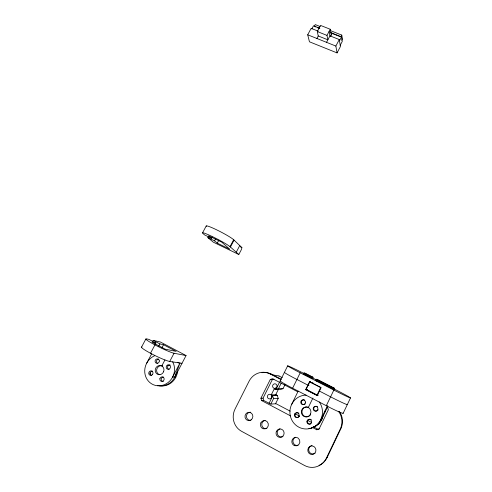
<?xml version="1.0" encoding="UTF-8"?>
<svg xmlns="http://www.w3.org/2000/svg" width="492" height="492" viewBox="0 0 492 492"><rect width="100%" height="100%" fill="white"/><g stroke="black" fill="none" stroke-linecap="round" stroke-linejoin="round"><path stroke-width="0.74" d="M206.351 226.382A15.738 1.47 27.5 0 1 217.286 230.139A15.738 1.47 27.5 0 1 233.663 239.745L241.898 247.593L241.517 249.339L238.817 254.505L213.307 242.169L207.858 237.618L208.485 236.431M343.17 413.274L350.507 397.923M281.024 379.147L271.393 374.154L270.17 373.938A16.334 15.646 -76.7 0 0 249.087 381.208L235.071 409.012A16.58 15.726 -79.2 0 0 241.517 431.269L304.523 465.481A17.085 16.248 86.2 0 0 326.448 458.052L340.267 429.061A16.82 16.175 85 0 0 338.705 411.521M318.982 465.42A16.919 16.088 86.1 0 0 327.155 457.437L340.839 428.735A16.654 16.015 84.9 0 0 339.289 411.367M271.812 396.546L272.359 395.396L277.291 395.433L278.208 398.403L275.538 403.797M280.735 380.857A16.722 0.947 27 0 0 292.605 388.213L326.301 405.716L333.853 390.07L300.2 372.807A16.66 0.541 26.9 0 1 287.758 365.833A16.66 0.541 26.9 0 1 303.576 373.305M333.883 389.971L334.677 388.336L317.365 379.461L316.362 379.258L315.827 380.353M327.549 405.562L320.759 419.633L321.909 419.282M321.528 419.399L327.832 406.324M333.348 389.338L333.883 388.237L334.677 388.336M308.293 407.542L312.943 397.997M317.008 395.144L320.698 387.548L309.769 381.927L306.073 389.479L317.008 395.144L318.127 395.156M309.573 381.663L321.147 387.616L317.242 395.648L305.661 389.652L309.573 381.663L310.667 381.841M311.196 378.662L312.002 377.02L313.053 377.259L312.525 378.336M292.605 388.213L300.2 372.807M303.25 374.584L304.056 372.948L305.206 373.237L313.053 377.259M291.67 404.356L298.164 391.134M297.611 391.724L272.543 378.692L270.28 379.473L260.92 398.225L261.627 400.586L263.743 400.519L270.828 404.086L273.601 398.489L272.359 395.396L271.283 394.83L274.265 388.821L275.348 389.387L280.151 389.658L283.023 388.668L285.2 384.277M269.044 403.323L272.599 396.171M276.117 387.917L275.348 389.387L276.092 389.129L279.776 381.718M280.219 380.845L287.666 365.845M276.092 389.129L278.62 388.379L281.203 383.17M278.189 389.719L275.631 394.879L271.283 394.83M263.743 400.519L263.042 398.194L272.248 379.732L273.921 379.16M152.569 341.54L153.19 340.372L160.386 342.014L186.056 355.55L174.715 377.266L179.967 363.016L172.612 377.087L175.773 377.352M341.78 40.252L342.401 39.065L341.786 35.104L330.452 30.615M340.218 45.295L342.248 41.426L341.534 36.888L330.193 32.392M318.232 31.181L311.141 28.364L307.703 34.797L309.45 41.795L337.069 52.902L340.421 46.506L339.277 39.551L329.947 35.842L329.111 31.39M236.252 252.224L239.745 245.545M141.96 346.989A16.218 1.648 26 0 0 151.641 353.846A16.218 1.648 26 0 0 169.722 361.454L174.033 353.244L186.056 355.55M238.817 254.505L230.022 246.67L233.663 239.745M337.069 52.902L335.858 46.064L339.277 39.551M230.422 247.027L234.051 240.121M340.845 36.9L341.786 35.104M339.48 40.799L341.534 36.888M326.522 42.33L329.947 35.842M330.464 36.574L332.241 33.204M161.751 365.999L164.961 359.898M146.69 363.157L151.708 353.711M158.688 346.27L159.931 343.933L163.535 344.726L176.173 351.393L165.201 349.172L151.991 342.186L155.841 343.035L155.214 344.222M212.126 237.046L211.486 238.251L208.596 235.803L221.72 242.132L229.819 249.223L217.267 243.153L214.555 240.852L215.496 239.069M318.256 35.971L327.856 39.803L326.989 35.399L330.243 29.256L320.532 25.418L317.279 31.531L318.256 35.971L316.922 38.487M161.899 347.826L163.535 344.726M217.267 243.153L218.86 240.139M150.503 353.25L154.937 344.904M141.493 347.192L145.866 339.006M202.556 232.833L206.24 225.933M311.787 28.997L313.509 25.781L319.862 28.296M326.448 458.052L327.155 457.437M340.267 429.061L340.839 428.735M312.069 427.271L316.78 429.762L319.775 428.649M278.958 376.005L282.242 377.622M316.78 429.762L319.105 428.969L328.379 409.713L327.604 407.314M270.828 404.086L276.153 403.76L290.2 411.164M273.601 398.489L278.208 398.403M260.92 398.225L263.042 398.194M274.265 388.821L276.387 388.951M278.62 388.379L283.023 388.668M305.661 389.652L306.805 389.732L317.924 395.488M306.073 389.479L307.334 389.572M297.844 412.702L297.248 412.653A2.405 2.312 -87.5 0 0 295.169 415.808A2.405 2.312 -87.5 0 0 298.626 417.075M308.994 385.261L307.881 385.119L296.916 379.467A16.691 0.72 26.9 0 1 284.683 372.321M270.28 379.473L272.248 379.732M179.82 363.428L177.772 362.364M169.722 361.454L181.997 363.324M309.769 381.927L313.33 383.213M272.863 374.916L279.05 375.974M316.934 381.392L318.33 381.644M316.608 380.421L315.526 380.205L334.443 389.566L322.647 383.52M320.2 26.562L315.249 24.6L314.302 26.371L315.716 26.937M317.131 27.497L319.253 28.339M330.925 32.964L340.138 36.617M317.279 31.531L326.989 35.399M307.703 34.797L335.858 46.064M240.514 246.929L241.898 247.593M211.486 238.251L204.678 234.967L203.196 233.731A15.762 1.298 27.4 0 1 212.495 236.658A15.762 1.298 27.4 0 1 230.022 246.67M207.858 237.618L214.555 240.852M304.056 372.948L312.002 377.02M316.362 379.258L333.883 388.237M312.156 377.702L316.75 380.058M333.939 388.877L336.836 390.359A16.931 0.553 27 0 1 350.427 397.954A16.931 0.553 27 0 1 333.853 390.07M304.456 374.184L312.826 378.477L303.213 373.895M317.162 380.703L319.376 381.835M320.028 382.173L321.337 382.844M319.456 391.091L330.587 396.835A16.956 0.732 27.1 0 0 347.149 404.338M270.17 373.938L281.08 379.596M275.28 394.375L277.291 395.433M294.886 413.637L299.567 416.109M307.592 420.34L311.608 422.456M153.19 340.372L159.931 343.933M155.841 343.035L148.996 339.412L147.034 338.97A16.181 1.433 26.1 0 0 154.998 344.935A16.181 1.433 26.1 0 0 174.033 353.244M313.189 426.662L318.06 429.233M261.627 400.586L290.551 415.888M330.243 29.256L331.3 34.993M172.661 361.774A15.861 14.711 -65.1 0 1 166.179 383.822A15.861 14.711 -65.1 0 1 145.89 377.087A15.861 14.711 -65.1 0 1 154.562 355.765M176.062 373.809A15.707 14.582 -65.3 0 1 157.68 385.525M150.097 374.16A13.96 12.964 -65.3 0 1 149.875 372.752M151.739 375.439A2.257 2.085 -65.2 0 1 152.274 371.036M177.563 371.509A15.633 14.52 -65.3 0 1 158.811 385.574M157.545 363.293A2.239 2.079 -63.9 0 1 157.102 362.973L156.763 362.536A2.239 2.079 -63.9 0 1 158.578 359.105M169.125 369.406A2.251 2.097 -65.2 0 1 168.141 365.753L168.578 365.372A2.251 2.097 -65.2 0 1 170.189 365.046M159.857 374.713A4.619 4.287 -65.2 0 1 156.69 369.695A4.619 4.287 -65.2 0 1 161.401 365.691M162.071 365.777A4.619 4.287 -65.2 0 1 162.711 365.974M163.369 381.466A2.263 2.103 -66.5 0 1 161.228 379.369L161.296 378.785A2.263 2.103 -66.5 0 1 163.344 377.001M307.912 407.099A4.932 4.748 -89.2 0 1 308.619 407.351M310.704 414.528A4.932 4.748 -89.2 0 1 304.806 416.386A4.932 4.748 -89.2 0 1 302.119 410.623A4.932 4.748 -89.2 0 1 307.18 406.964M319.296 401.958A16.943 16.304 -89.1 0 1 312.93 427.468A16.943 16.304 -89.1 0 1 290.268 415.697A16.943 16.304 -89.1 0 1 306.104 395.107M298.416 412.911A2.405 2.312 -87.5 0 1 298.908 413.262M299.425 416.146A2.405 2.312 -87.5 0 1 299.081 416.662M322.82 415.672A16.777 16.144 -89.3 0 1 310.889 428.194M311.061 423.637A2.423 2.325 88.9 0 1 307.463 421.742L307.512 421.109A2.423 2.325 88.9 0 1 310.261 419.239M310.833 419.448A2.423 2.325 88.9 0 1 311.331 419.805M304.696 400.051A2.392 2.306 -87.2 0 0 301.719 403.495L302.113 403.969A2.392 2.306 -87.2 0 0 305.372 403.778M317.598 406.872A2.405 2.319 88.8 0 0 314.788 406.656L314.327 407.062A2.405 2.319 88.8 0 0 315.593 411.017L316.196 411.066A2.405 2.319 88.8 0 0 318.133 409.75M323.201 415.574A16.691 16.064 -89.4 0 1 311.331 428.034M310.083 428.292A16.691 16.064 -89.4 0 1 308.828 428.452M319.874 421.718A2.362 2.269 87 0 1 318.324 424.092M325.046 410.998A2.349 2.263 86.7 0 1 325.003 411.613M324.812 412.191A2.349 2.263 86.7 0 1 324.48 412.696M275.102 394.399A2.22 2.128 -80.1 0 1 276.436 395.353M261.965 372.702A16.175 15.504 -76.9 0 1 271.393 374.154M315.095 453.12A4.231 4.022 86.1 0 1 309.296 451.902A4.231 4.022 86.1 0 1 310.87 445.924M311.454 445.672A4.231 4.022 86.1 0 1 312.069 445.518M266.885 428.415A4.133 3.93 -82.8 0 1 264.456 428.415L263.89 428.169A4.133 3.93 -82.8 0 1 261.99 423.212L262.23 422.616A4.133 3.93 -82.8 0 1 265.139 420.408M298.115 445.198A4.194 3.991 89.8 0 1 295.649 445.192L295.065 444.94A4.194 3.991 89.8 0 1 295.655 437.216M282.998 436.509A4.164 3.961 -86.4 0 1 277.998 435.248L277.679 434.688A4.164 3.961 -86.4 0 1 277.457 431.515L277.703 430.912A4.164 3.961 -86.4 0 1 280.016 428.846M250.914 420.303A4.102 3.893 -79.4 0 1 246.474 416.595A4.102 3.893 -79.4 0 1 250.428 412.161M343.004 413.016A16.992 0.966 27.2 0 1 326.301 405.716M306.953 421.263L306.903 421.896A2.435 2.337 89 0 0 309.972 424.086A2.435 2.337 89 0 0 311.196 420.432L310.796 419.953A2.435 2.337 89 0 0 306.953 421.263M305.391 402.081L305.341 402.708A2.405 2.319 -87 0 1 301.522 404.018L301.129 403.538A2.405 2.319 -87 0 1 302.352 399.941A2.405 2.319 -87 0 1 305.391 402.081M271.818 396.447L271.768 397.05A2.306 2.214 -79.2 0 1 268.755 398.729A2.306 2.214 -79.2 0 1 267.734 395.377A2.306 2.214 -79.2 0 1 271.098 394.861L271.818 396.447M159.334 360.968L159.267 361.546A2.257 2.091 -63.8 0 1 155.712 362.776L155.374 362.34A2.257 2.091 -63.8 0 1 156.653 359.006A2.257 2.091 -63.8 0 1 159.334 360.968M159.925 378.686L159.857 379.271A2.276 2.109 -66.4 0 0 162.563 381.269A2.276 2.109 -66.4 0 0 163.842 377.887L163.498 377.444A2.276 2.109 -66.4 0 0 159.925 378.686M276.516 431.256L276.27 431.865A4.207 3.998 -86.3 0 0 276.492 435.069L276.812 435.629A4.207 3.998 -86.3 0 0 283.294 435.629L283.62 435.069A4.207 3.998 -86.3 0 0 283.312 430.684L282.906 430.186A4.207 3.998 -86.3 0 0 276.516 431.256M260.901 422.874L260.655 423.477A4.176 3.967 -82.6 0 0 262.568 428.483L263.146 428.735A4.176 3.967 -82.6 0 0 267.248 421.804L266.781 421.386A4.176 3.967 -82.6 0 0 260.901 422.874M163.596 371.7L163.276 372.352A4.643 4.305 -65.1 0 1 157.834 374.394L157.225 374.086A4.643 4.305 -65.1 0 1 155.601 368.49L155.927 367.838A4.643 4.305 -65.1 0 1 161.351 365.796L161.954 366.103A4.643 4.305 -65.1 0 1 163.596 371.7M310.52 413.957L310.163 414.645A4.963 4.772 -89.1 0 1 304.216 416.509L303.558 416.14A4.963 4.772 -89.1 0 1 301.78 409.965L302.137 409.282A4.963 4.772 -89.1 0 1 308.066 407.419L308.724 407.788A4.963 4.772 -89.1 0 1 310.52 413.957M314.271 406.718L313.81 407.13A2.417 2.331 88.9 0 0 315.083 411.109L315.692 411.158A2.417 2.331 88.9 0 0 317.771 407.985A2.417 2.331 88.9 0 0 314.271 406.718M298.472 416.792L298.011 417.204A2.423 2.325 -87.4 0 1 294.536 415.931A2.423 2.325 -87.4 0 1 296.627 412.757L297.23 412.806A2.423 2.325 -87.4 0 1 298.472 416.792M276.449 387.622L274.911 388.391A2.294 2.208 -78.1 0 1 272.654 385.642A2.294 2.208 -78.1 0 1 275.834 384.049A2.294 2.208 -78.1 0 1 276.449 387.622M152.372 374.603L151.93 374.99A2.269 2.097 -65.2 0 1 148.812 373.834A2.269 2.097 -65.2 0 1 150.859 370.888L151.407 370.931A2.269 2.097 -65.2 0 1 152.372 374.603M167.255 365.193L166.813 365.581A2.263 2.109 -65.1 0 0 167.803 369.252L168.356 369.289A2.263 2.109 -65.1 0 0 170.392 366.343A2.263 2.109 -65.1 0 0 167.255 365.193M294.628 445.678L294.044 445.426A4.237 4.028 90 0 1 292.291 439.725A4.237 4.028 90 0 1 297.709 437.874L298.25 438.224A4.237 4.028 90 0 1 294.628 445.678M308.343 448.083A4.274 4.059 86.2 0 0 311.885 454.503A4.274 4.059 86.2 0 0 315.378 448.107A4.274 4.059 86.2 0 0 308.343 448.083M251.517 419.516A4.145 3.93 -79.2 0 0 250.2 412.511A4.145 3.93 -79.2 0 0 245.065 417.327A4.145 3.93 -79.2 0 0 251.517 419.516"/></g></svg>
